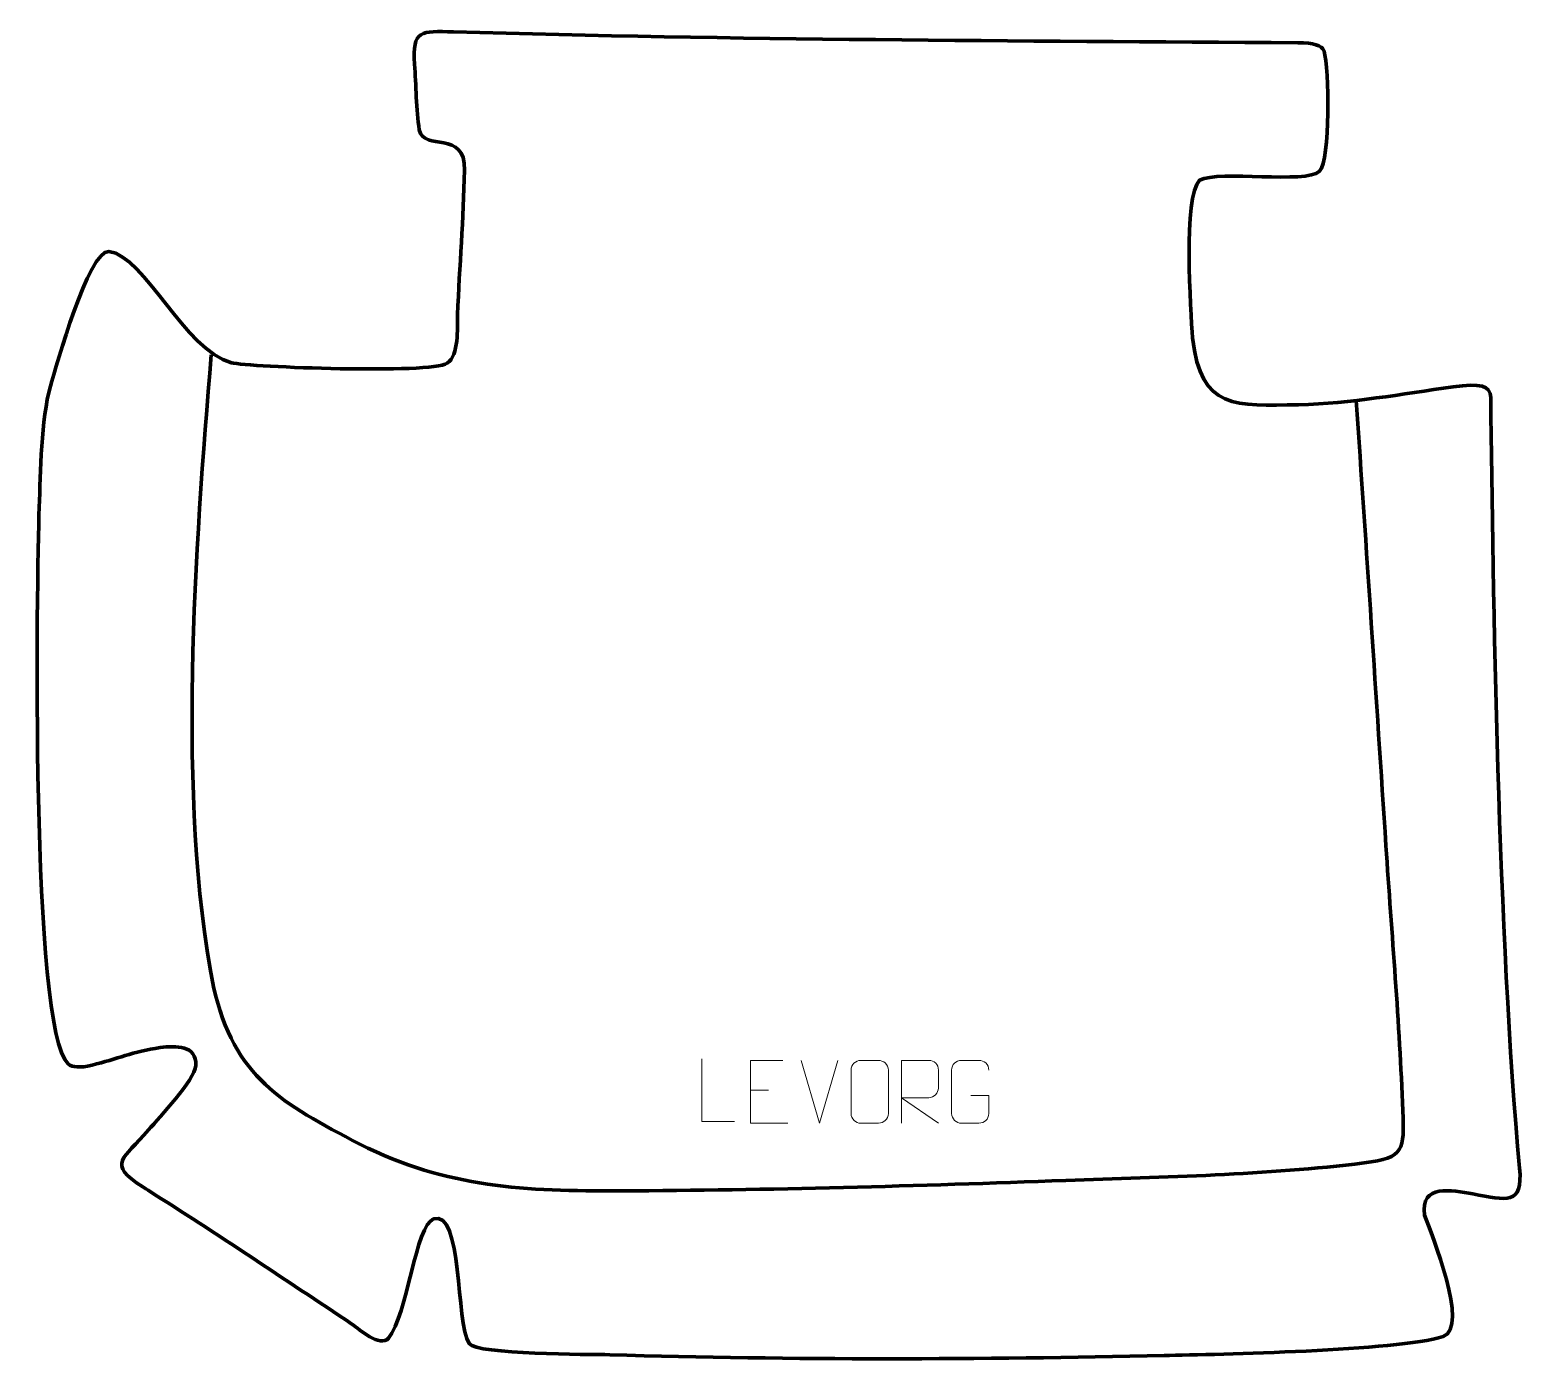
# Model space of a CAD drawing. Header units: millimetres. Extents: x -476 to 118, y 266 to 795.
import ezdxf

# ---------------------------------------------------------------- set-up
doc = ezdxf.new("R2010")
doc.units = ezdxf.units.MM
doc.header["$MEASUREMENT"] = 0
doc.layers.add('layer 2', color=7, linetype='Continuous')
doc.layers.add('layer 3', color=7, linetype='Continuous')

msp = doc.modelspace()

# ---------------------------------------------------------------- linework, layer by layer
at = {"layer": 'layer 2', "color": 140, "lineweight": 158}
msp.add_open_spline([(-403.3782, 665.52), (-409.7747, 588.6367), (-417.1777, 489.5929), (-402.5242, 414.2144), (-402.5242, 414.2144), (-394.0839, 377.8004), (-375.4228, 367.9429), (-344.3146, 351.5804), (-344.3146, 351.5804), (-309.4101, 334.1301), (-278.5257, 332.8903), (-240.3101, 333.0189), (-240.3101, 333.0189), (-181.7213, 333.2442), (-122.0135, 335.0167), (-63.4664, 337.1474), (-63.4664, 337.1474), (-24.1567, 338.5579), (16.1995, 339.2866), (55.2233, 344.1271), (55.2233, 344.1271), (71.3689, 346.1298), (71.1593, 349.3431), (70.6024, 364.8556), (70.6024, 364.8556), (69.3529, 399.6511), (66.1884, 435.4331), (63.9039, 470.2522), (63.9039, 470.2522), (60.0843, 529.2836), (56.1296, 588.314), (52.0892, 647.331)], degree=3, knots=[0, 0, 0, 0, 0.11111111, 0.11111111, 0.11111111, 0.11111111, 0.22222222, 0.22222222, 0.22222222, 0.22222222, 0.33333333, 0.33333333, 0.33333333, 0.33333333, 0.44444444, 0.44444444, 0.44444444, 0.44444444, 0.55555556, 0.55555556, 0.55555556, 0.55555556, 0.66666667, 0.66666667, 0.66666667, 0.66666667, 0.77777778, 0.77777778, 0.77777778, 0.77777778, 1, 1, 1, 1], dxfattribs=at)
at = {"layer": 'layer 3', "color": 242, "lineweight": 158}
msp.add_open_spline([(28.8006, 789.5899), (35.3518, 789.5473), (38.15, 788.6561), (39.3128, 786.2765), (39.3128, 786.2765), (41.2887, 779.566), (41.89, 742.7868), (37.4647, 738.5027), (37.4647, 738.5027), (32.0516, 733.2623), (-2.1794, 739.143), (-10.2591, 734.8868), (-10.2591, 734.8868), (-16.8394, 728.4692), (-13.7166, 682.7916), (-13.043, 672.2538), (-13.043, 672.2538), (-9.7124, 643.1498), (4.1755, 645.471), (29.185, 645.5827), (29.185, 645.5827), (50.3186, 646.25), (69.8532, 649.8187), (90.6503, 652.7528), (90.6503, 652.7528), (101.4071, 654.2704), (105.52, 653.2585), (105.5764, 648.5263), (105.5764, 648.5263), (106.4918, 571.6835), (108.5184, 433.9977), (117.0814, 342.0943), (117.0814, 342.0943), (118.4862, 327.0172), (111.9794, 329.3505), (98.4387, 331.7987), (98.4387, 331.7987), (90.2853, 333.2728), (77.4547, 335.9049), (79.2345, 323.3582), (79.2345, 323.3582), (81.9797, 315.8971), (97.2828, 278.7323), (86.6623, 275.0623), (86.6623, 275.0623), (68.3539, 269.309), (-3.2078, 268.018), (-24.2839, 267.5276), (-24.2839, 267.5276), (-97.1625, 265.8316), (-171.9899, 265.7008), (-244.8602, 267.8428), (-244.8602, 267.8428), (-253.0312, 268.0329), (-297.5714, 267.9122), (-300.8277, 272.262), (-300.8277, 272.262), (-306.1067, 280.8151), (-303.4339, 325.7609), (-314.9325, 321.8518), (-314.9325, 321.8518), (-322.0734, 319.4242), (-325.3481, 283.9006), (-332.8634, 274.4049), (-332.8634, 274.4049), (-336.3071, 270.613), (-344.2809, 277.8049), (-347.3954, 280.0116), (-347.3954, 280.0116), (-374.2024, 297.8809), (-401.2836, 316.0388), (-428.501, 333.2354), (-428.501, 333.2354), (-428.501, 333.2354), (-429.3493, 333.7706), (-429.3493, 333.7706), (-429.3493, 333.7706), (-429.3493, 333.7706), (-430.6355, 334.5718), (-430.6355, 334.5718), (-430.6355, 334.5718), (-445.196, 344.0034), (-438.3465, 345.5574), (-428.2942, 357.2543), (-428.2942, 357.2543), (-423.9222, 362.2933), (-410.159, 377.0266), (-409.4648, 382.8291), (-409.4648, 382.8291), (-409.1489, 391.0846), (-417.498, 390.7009), (-423.6539, 389.9869), (-423.6539, 389.9869), (-434.4706, 388.3581), (-440.868, 385.4447), (-450.8031, 383.0269), (-450.8031, 383.0269), (-455.7408, 381.8253), (-458.5929, 382.0952), (-460.2588, 383.4828), (-460.2588, 383.4828), (-475.5353, 397.6467), (-472.7898, 576.4934), (-471.81, 604.8725), (-471.81, 604.8725), (-471.3279, 618.8332), (-471.1233, 639.6639), (-467.3404, 653.0378), (-467.3404, 653.0378), (-465.0424, 661.1501), (-452.3566, 706.7539), (-444.0787, 706.5999), (-444.0787, 706.5999), (-429.765, 704.7774), (-413.9434, 667.2861), (-395.3429, 662.304), (-395.3429, 662.304), (-388.1643, 660.6032), (-315.9625, 657.8389), (-309.5675, 662.123), (-309.5675, 662.123), (-304.6507, 665.4169), (-305.6442, 675.8789), (-305.4099, 681.445), (-305.4099, 681.445), (-304.6028, 700.6236), (-303.0822, 719.6365), (-302.6161, 738.8708), (-302.6161, 738.8708), (-302.2454, 755.2976), (-318.8783, 746.003), (-320.6121, 755.0112), (-320.6121, 755.0112), (-321.8653, 762.7231), (-321.9102, 772.9406), (-322.4906, 781.0788), (-322.4906, 781.0788), (-323.4622, 794.7043), (-319.9519, 794.2684), (-307.0407, 793.8983), (-307.0407, 793.8983), (-195.3782, 790.697), (-82.979, 790.3163), (28.8006, 789.5899)], degree=3, knots=[0, 0, 0, 0, 0.02702703, 0.02702703, 0.02702703, 0.02702703, 0.05405405, 0.05405405, 0.05405405, 0.05405405, 0.08108108, 0.08108108, 0.08108108, 0.08108108, 0.10810811, 0.10810811, 0.10810811, 0.10810811, 0.13513514, 0.13513514, 0.13513514, 0.13513514, 0.16216216, 0.16216216, 0.16216216, 0.16216216, 0.18918919, 0.18918919, 0.18918919, 0.18918919, 0.21621622, 0.21621622, 0.21621622, 0.21621622, 0.24324324, 0.24324324, 0.24324324, 0.24324324, 0.27027027, 0.27027027, 0.27027027, 0.27027027, 0.2972973, 0.2972973, 0.2972973, 0.2972973, 0.32432432, 0.32432432, 0.32432432, 0.32432432, 0.35135135, 0.35135135, 0.35135135, 0.35135135, 0.37837838, 0.37837838, 0.37837838, 0.37837838, 0.40540541, 0.40540541, 0.40540541, 0.40540541, 0.43243243, 0.43243243, 0.43243243, 0.43243243, 0.45945946, 0.45945946, 0.45945946, 0.45945946, 0.48648649, 0.48648649, 0.48648649, 0.48648649, 0.51351351, 0.51351351, 0.51351351, 0.51351351, 0.54054054, 0.54054054, 0.54054054, 0.54054054, 0.56756757, 0.56756757, 0.56756757, 0.56756757, 0.59459459, 0.59459459, 0.59459459, 0.59459459, 0.62162162, 0.62162162, 0.62162162, 0.62162162, 0.64864865, 0.64864865, 0.64864865, 0.64864865, 0.67567568, 0.67567568, 0.67567568, 0.67567568, 0.7027027, 0.7027027, 0.7027027, 0.7027027, 0.72972973, 0.72972973, 0.72972973, 0.72972973, 0.75675676, 0.75675676, 0.75675676, 0.75675676, 0.78378378, 0.78378378, 0.78378378, 0.78378378, 0.81081081, 0.81081081, 0.81081081, 0.81081081, 0.83783784, 0.83783784, 0.83783784, 0.83783784, 0.86486486, 0.86486486, 0.86486486, 0.86486486, 0.89189189, 0.89189189, 0.89189189, 0.89189189, 0.91891892, 0.91891892, 0.91891892, 0.91891892, 0.94594595, 0.94594595, 0.94594595, 0.94594595, 1, 1, 1, 1], dxfattribs=at)
at = {"layer": 'layer 3', "color": 250, "lineweight": 9}
for points, knots in [([(-195.2429, 360.5338), (-195.2429, 360.5338), (-208.192, 360.5338), (-208.192, 360.5338), (-208.192, 360.5338), (-208.192, 360.5338), (-208.192, 385.4874), (-208.192, 385.4874)], [0, 0, 0, 0, 0.33333333, 0.33333333, 0.33333333, 0.33333333, 1, 1, 1, 1]), ([(-176.0116, 384.8903), (-176.0116, 384.8903), (-188.8855, 384.8903), (-188.8855, 384.8903), (-188.8855, 384.8903), (-188.8855, 384.8903), (-188.8855, 359.9367), (-188.8855, 359.9367), (-188.8855, 359.9367), (-188.8855, 359.9367), (-174.0197, 359.9367), (-174.0197, 359.9367)], [0, 0, 0, 0, 0.25, 0.25, 0.25, 0.25, 0.5, 0.5, 0.5, 0.5, 1, 1, 1, 1]), ([(-144.9721, 384.89), (-142.6464, 384.89), (-140.3203, 384.89), (-137.9942, 384.89), (-137.9942, 384.89), (-136.0476, 384.9256), (-134.0562, 383.434), (-134.0295, 380.9964), (-134.0295, 380.9964), (-134.0299, 375.2495), (-134.0299, 369.5022), (-134.0295, 363.7545), (-134.0295, 363.7545), (-134.1693, 361.4311), (-135.8465, 359.9515), (-137.9942, 359.9407), (-137.9942, 359.9407), (-140.3261, 359.9411), (-142.658, 359.9411), (-144.9895, 359.9407), (-144.9895, 359.9407), (-146.9145, 359.8353), (-148.8866, 361.7198), (-148.8754, 363.7371), (-148.8754, 363.7371), (-148.8751, 369.5072), (-148.8751, 375.2769), (-148.8754, 381.0462), (-148.8754, 381.0462), (-148.8712, 383.1843), (-147.1245, 384.9035), (-144.9721, 384.89)], [0, 0, 0, 0, 0.11111111, 0.11111111, 0.11111111, 0.11111111, 0.22222222, 0.22222222, 0.22222222, 0.22222222, 0.33333333, 0.33333333, 0.33333333, 0.33333333, 0.44444444, 0.44444444, 0.44444444, 0.44444444, 0.55555556, 0.55555556, 0.55555556, 0.55555556, 0.66666667, 0.66666667, 0.66666667, 0.66666667, 0.77777778, 0.77777778, 0.77777778, 0.77777778, 1, 1, 1, 1]), ([(-128.7845, 359.9368), (-128.7845, 359.9368), (-128.7845, 384.8903), (-128.7845, 384.8903), (-128.7845, 384.8903), (-125.1897, 384.8903), (-121.5942, 384.8903), (-117.999, 384.8903), (-117.999, 384.8903), (-115.6737, 384.8526), (-114.1164, 383.3626), (-114.1205, 380.9962), (-114.1205, 380.9962), (-114.1209, 378.9607), (-114.1209, 375.9013), (-114.1205, 373.8653), (-114.1205, 373.8653), (-114.127, 371.9898), (-115.9393, 370.048), (-117.9488, 370.0289), (-117.9488, 370.0289), (-117.9488, 370.0289), (-128.7845, 370.0289), (-128.7845, 370.0289), (-128.7845, 370.0289), (-128.7845, 370.0289), (-114.1298, 359.9368), (-114.1298, 359.9368)], [0, 0, 0, 0, 0.125, 0.125, 0.125, 0.125, 0.25, 0.25, 0.25, 0.25, 0.375, 0.375, 0.375, 0.375, 0.5, 0.5, 0.5, 0.5, 0.625, 0.625, 0.625, 0.625, 0.75, 0.75, 0.75, 0.75, 1, 1, 1, 1]), ([(-101.1975, 370.9225), (-101.1975, 370.9225), (-94.0294, 370.9225), (-94.0294, 370.9225), (-94.0294, 370.9225), (-94.0294, 370.9225), (-94.0294, 363.7544), (-94.0294, 363.7544), (-94.0294, 363.7544), (-94.1691, 361.431), (-95.8463, 359.9514), (-97.9941, 359.9406), (-97.9941, 359.9406), (-100.3259, 359.941), (-102.6579, 359.941), (-104.9894, 359.9406), (-104.9894, 359.9406), (-106.9143, 359.8352), (-108.8865, 361.7197), (-108.8753, 363.737), (-108.8753, 363.737), (-108.8749, 369.5071), (-108.8749, 375.2768), (-108.8753, 381.0461), (-108.8753, 381.0461), (-108.8711, 383.1842), (-107.1243, 384.9034), (-104.972, 384.89), (-104.972, 384.89), (-102.6463, 384.89), (-100.3202, 384.89), (-97.9941, 384.89), (-97.9941, 384.89), (-96.0474, 384.9254), (-94.056, 383.4339), (-94.0294, 380.9962)], [0, 0, 0, 0, 0.1, 0.1, 0.1, 0.1, 0.2, 0.2, 0.2, 0.2, 0.3, 0.3, 0.3, 0.3, 0.4, 0.4, 0.4, 0.4, 0.5, 0.5, 0.5, 0.5, 0.6, 0.6, 0.6, 0.6, 0.7, 0.7, 0.7, 0.7, 0.8, 0.8, 0.8, 0.8, 1, 1, 1, 1])]:
    msp.add_open_spline(points, degree=3, knots=knots, dxfattribs=at)
for points in [[(-161.4526, 359.9367), (-161.4526, 359.9367), (-168.7744, 384.8903), (-168.7744, 384.8903)], [(-154.1307, 384.8903), (-154.1307, 384.8903), (-161.4525, 359.9367), (-161.4525, 359.9367)], [(-188.8855, 373.0106), (-188.8855, 373.0106), (-181.7174, 373.0106), (-181.7174, 373.0106)]]:
    msp.add_open_spline(points, degree=3, dxfattribs=at)

doc.saveas('drawing.dxf')
